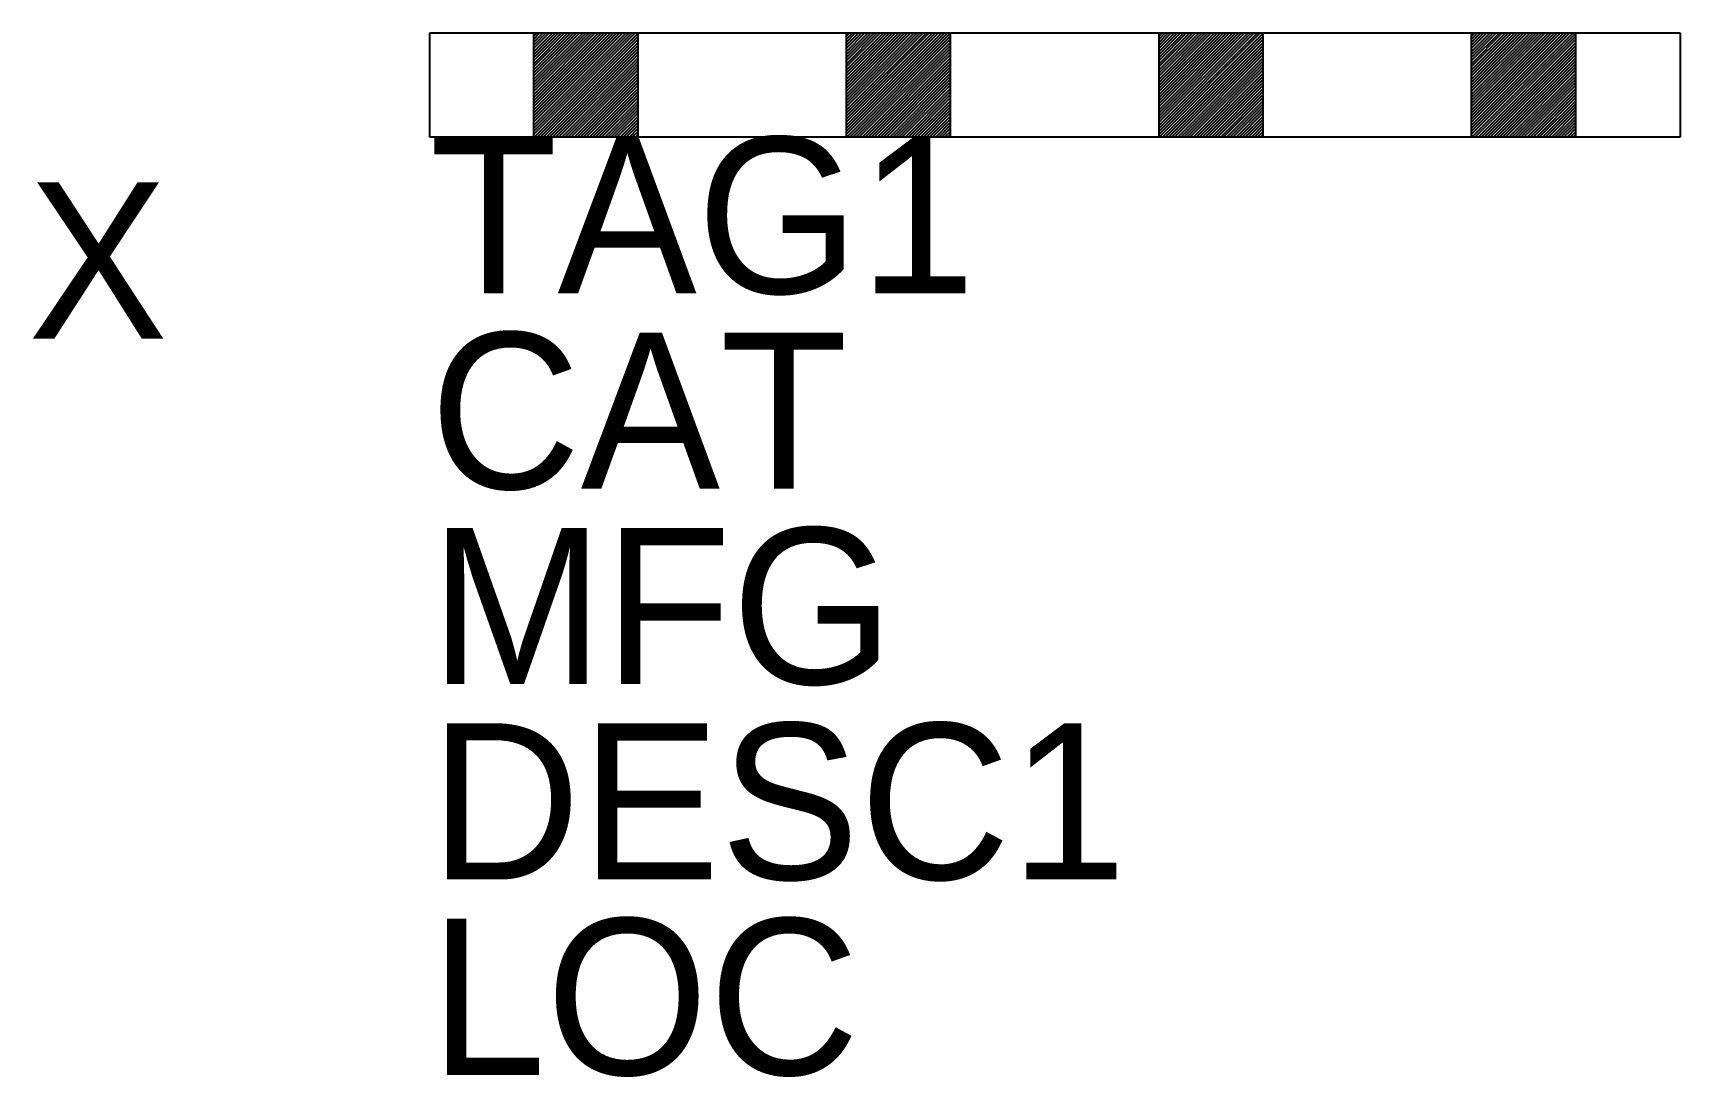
# Model space of a CAD drawing. Extents: x -0.497 to 0.5, y -0.54 to 0.092.
import ezdxf

# ---------------------------------------------------------------- set-up
doc = ezdxf.new("R2010")
doc.units = 0
doc.layers.get('0').update_dxf_attribs({"linetype": 'CONTINUOUS'})

msp = doc.modelspace()

# ---------------------------------------------------------------- linework, layer by layer
for p, q in [((-0.2569, 0.0925), (0.5, 0.0925)), ((-0.2569, 0.0294), (-0.2569, 0.0925)), ((-0.1939, 0.0906), (-0.192, 0.0925)), ((-0.1939, 0.0888), (-0.1902, 0.0925)), ((-0.1939, 0.0869), (-0.1883, 0.0925)), ((-0.1939, 0.0851), (-0.1864, 0.0925)), ((-0.1939, 0.0832), (-0.1846, 0.0925)), ((-0.1939, 0.0813), (-0.1827, 0.0925)), ((-0.1939, 0.0795), (-0.1809, 0.0925)), ((-0.1939, 0.0776), (-0.179, 0.0925)), ((-0.1939, 0.0758), (-0.1771, 0.0925)), ((-0.1939, 0.0739), (-0.1753, 0.0925)), ((-0.1939, 0.0721), (-0.1734, 0.0925)), ((-0.1939, 0.0702), (-0.1716, 0.0925)), ((-0.1939, 0.0683), (-0.1697, 0.0925)), ((-0.1939, 0.0665), (-0.1679, 0.0925)), ((-0.1939, 0.0646), (-0.166, 0.0925)), ((-0.1939, 0.0628), (-0.1641, 0.0925)), ((-0.1939, 0.0609), (-0.1623, 0.0925)), ((-0.1939, 0.059), (-0.1604, 0.0925)), ((-0.1939, 0.0572), (-0.1586, 0.0925)), ((-0.1939, 0.0553), (-0.1567, 0.0925)), ((-0.1939, 0.0535), (-0.1548, 0.0925)), ((-0.1939, 0.0516), (-0.153, 0.0925)), ((-0.1939, 0.0498), (-0.1511, 0.0925)), ((-0.1939, 0.0479), (-0.1493, 0.0925)), ((-0.1939, 0.046), (-0.1474, 0.0925)), ((-0.1939, 0.0442), (-0.1455, 0.0925)), ((-0.1939, 0.0423), (-0.1437, 0.0925)), ((-0.1939, 0.0405), (-0.1418, 0.0925)), ((-0.1939, 0.0386), (-0.14, 0.0925)), ((-0.1939, 0.0367), (-0.1381, 0.0925)), ((-0.1939, 0.0349), (-0.1363, 0.0925)), ((-0.1939, 0.033), (-0.1344, 0.0925)), ((-0.1939, 0.0312), (-0.1325, 0.0925)), ((-0.1939, 0.0294), (-0.1939, 0.0925)), ((-0.1938, 0.0294), (-0.1308, 0.0924)), ((-0.1919, 0.0294), (-0.1308, 0.0905)), ((-0.1308, 0.0294), (-0.1308, 0.0925)), ((-0.0046, 0.0906), (-0.0028, 0.0925)), ((-0.0046, 0.0888), (-0.0009, 0.0925)), ((-0.0046, 0.0869), (0.0009, 0.0925)), ((-0.0046, 0.0851), (0.0028, 0.0925)), ((-0.0046, 0.0832), (0.0047, 0.0925)), ((-0.0046, 0.0813), (0.0065, 0.0925)), ((-0.0046, 0.0795), (0.0084, 0.0925)), ((-0.0046, 0.0776), (0.0102, 0.0925)), ((-0.0046, 0.0758), (0.0121, 0.0925)), ((-0.0046, 0.0739), (0.014, 0.0925)), ((-0.0046, 0.0721), (0.0158, 0.0925)), ((-0.0046, 0.0702), (0.0177, 0.0925)), ((-0.0046, 0.0683), (0.0195, 0.0925)), ((-0.0046, 0.0665), (0.0214, 0.0925)), ((-0.0046, 0.0646), (0.0232, 0.0925)), ((-0.0046, 0.0628), (0.0251, 0.0925)), ((-0.0046, 0.0609), (0.027, 0.0925)), ((-0.0046, 0.059), (0.0288, 0.0925)), ((-0.0046, 0.0572), (0.0307, 0.0925)), ((-0.0046, 0.0553), (0.0325, 0.0925)), ((-0.0046, 0.0535), (0.0344, 0.0925)), ((-0.0046, 0.0516), (0.0363, 0.0925)), ((-0.0046, 0.0498), (0.0381, 0.0925)), ((-0.0046, 0.0479), (0.04, 0.0925)), ((-0.0046, 0.046), (0.0418, 0.0925)), ((-0.0046, 0.0442), (0.0437, 0.0925)), ((-0.0046, 0.0423), (0.0455, 0.0925)), ((-0.0046, 0.0405), (0.0474, 0.0925)), ((-0.0046, 0.0386), (0.0493, 0.0925)), ((-0.0046, 0.0367), (0.0511, 0.0925)), ((-0.0046, 0.0349), (0.053, 0.0925)), ((-0.0046, 0.033), (0.0548, 0.0925)), ((-0.0046, 0.0312), (0.0567, 0.0925)), ((-0.0046, 0.0294), (-0.0046, 0.0925)), ((-0.0045, 0.0294), (0.0584, 0.0924)), ((-0.0027, 0.0294), (0.0584, 0.0905)), ((0.0584, 0.0294), (0.0584, 0.0925)), ((0.1846, 0.0906), (0.1865, 0.0925)), ((0.1846, 0.0888), (0.1883, 0.0925)), ((0.1846, 0.0869), (0.1902, 0.0925)), ((0.1846, 0.0851), (0.192, 0.0925)), ((0.1846, 0.0832), (0.1939, 0.0925)), ((0.1846, 0.0813), (0.1958, 0.0925)), ((0.1846, 0.0795), (0.1976, 0.0925)), ((0.1846, 0.0776), (0.1995, 0.0925)), ((0.1846, 0.0758), (0.2013, 0.0925)), ((0.1846, 0.0739), (0.2032, 0.0925)), ((0.1846, 0.0721), (0.205, 0.0925)), ((0.1846, 0.0702), (0.2069, 0.0925)), ((0.1846, 0.0683), (0.2088, 0.0925)), ((0.1846, 0.0665), (0.2106, 0.0925)), ((0.1846, 0.0646), (0.2125, 0.0925)), ((0.1846, 0.0628), (0.2143, 0.0925)), ((0.1846, 0.0609), (0.2162, 0.0925)), ((0.1846, 0.059), (0.2181, 0.0925)), ((0.1846, 0.0572), (0.2199, 0.0925)), ((0.1846, 0.0553), (0.2218, 0.0925)), ((0.1846, 0.0535), (0.2236, 0.0925)), ((0.1846, 0.0516), (0.2255, 0.0925)), ((0.1846, 0.0498), (0.2273, 0.0925)), ((0.1846, 0.0479), (0.2292, 0.0925)), ((0.1846, 0.046), (0.2311, 0.0925)), ((0.1846, 0.0442), (0.2329, 0.0925)), ((0.1846, 0.0423), (0.2348, 0.0925)), ((0.1846, 0.0405), (0.2366, 0.0925)), ((0.1846, 0.0386), (0.2385, 0.0925)), ((0.1846, 0.0367), (0.2404, 0.0925)), ((0.1846, 0.0349), (0.2422, 0.0925)), ((0.1846, 0.033), (0.2441, 0.0925)), ((0.1846, 0.0312), (0.2459, 0.0925)), ((0.1846, 0.0294), (0.1846, 0.0925)), ((0.1847, 0.0294), (0.2477, 0.0924)), ((0.1866, 0.0294), (0.2477, 0.0905)), ((0.2477, 0.0294), (0.2477, 0.0925)), ((0.3738, 0.0906), (0.3757, 0.0925)), ((0.3738, 0.0888), (0.3776, 0.0925)), ((0.3738, 0.0869), (0.3794, 0.0925)), ((0.3738, 0.0851), (0.3813, 0.0925)), ((0.3738, 0.0832), (0.3831, 0.0925)), ((0.3738, 0.0813), (0.385, 0.0925)), ((0.3738, 0.0795), (0.3869, 0.0925)), ((0.3738, 0.0776), (0.3887, 0.0925)), ((0.3738, 0.0758), (0.3906, 0.0925)), ((0.3738, 0.0739), (0.3924, 0.0925)), ((0.3738, 0.0721), (0.3943, 0.0925)), ((0.3738, 0.0702), (0.3961, 0.0925)), ((0.3738, 0.0683), (0.398, 0.0925)), ((0.3738, 0.0665), (0.3999, 0.0925)), ((0.3738, 0.0646), (0.4017, 0.0925)), ((0.3738, 0.0628), (0.4036, 0.0925)), ((0.3738, 0.0609), (0.4054, 0.0925)), ((0.3738, 0.059), (0.4073, 0.0925)), ((0.3738, 0.0572), (0.4092, 0.0925)), ((0.3738, 0.0553), (0.411, 0.0925)), ((0.3738, 0.0535), (0.4129, 0.0925)), ((0.3738, 0.0516), (0.4147, 0.0925)), ((0.3738, 0.0498), (0.4166, 0.0925)), ((0.3738, 0.0479), (0.4184, 0.0925)), ((0.3738, 0.046), (0.4203, 0.0925)), ((0.3738, 0.0442), (0.4222, 0.0925)), ((0.3738, 0.0423), (0.424, 0.0925)), ((0.3738, 0.0405), (0.4259, 0.0925)), ((0.3738, 0.0386), (0.4277, 0.0925)), ((0.3738, 0.0367), (0.4296, 0.0925)), ((0.3738, 0.0349), (0.4315, 0.0925)), ((0.3738, 0.033), (0.4333, 0.0925)), ((0.3738, 0.0312), (0.4352, 0.0925)), ((0.3738, 0.0294), (0.3738, 0.0925)), ((0.374, 0.0294), (0.4369, 0.0924)), ((0.3758, 0.0294), (0.4369, 0.0905)), ((0.4369, 0.0294), (0.4369, 0.0925)), ((0.5, 0.0925), (0.5, 0.0294)), ((-0.19, 0.0294), (-0.1308, 0.0887)), ((-0.1882, 0.0294), (-0.1308, 0.0868)), ((-0.1863, 0.0294), (-0.1308, 0.085)), ((-0.1845, 0.0294), (-0.1308, 0.0831)), ((-0.1826, 0.0294), (-0.1308, 0.0812)), ((-0.0008, 0.0294), (0.0584, 0.0887)), ((0.0011, 0.0294), (0.0584, 0.0868)), ((0.0029, 0.0294), (0.0584, 0.085)), ((0.0048, 0.0294), (0.0584, 0.0831)), ((0.0066, 0.0294), (0.0584, 0.0812)), ((0.1884, 0.0294), (0.2477, 0.0887)), ((0.1903, 0.0294), (0.2477, 0.0868)), ((0.1921, 0.0294), (0.2477, 0.085)), ((0.194, 0.0294), (0.2477, 0.0831)), ((0.1959, 0.0294), (0.2477, 0.0812)), ((0.3777, 0.0294), (0.4369, 0.0887)), ((0.3795, 0.0294), (0.4369, 0.0868)), ((0.3814, 0.0294), (0.4369, 0.085)), ((0.3832, 0.0294), (0.4369, 0.0831)), ((0.3851, 0.0294), (0.4369, 0.0812)), ((-0.1808, 0.0294), (-0.1308, 0.0794)), ((-0.1789, 0.0294), (-0.1308, 0.0775)), ((-0.177, 0.0294), (-0.1308, 0.0757)), ((-0.1752, 0.0294), (-0.1308, 0.0738)), ((-0.1733, 0.0294), (-0.1308, 0.0719)), ((-0.1715, 0.0294), (-0.1308, 0.0701)), ((0.0085, 0.0294), (0.0584, 0.0794)), ((0.0103, 0.0294), (0.0584, 0.0775)), ((0.0122, 0.0294), (0.0584, 0.0757)), ((0.0141, 0.0294), (0.0584, 0.0738)), ((0.0159, 0.0294), (0.0584, 0.0719)), ((0.0178, 0.0294), (0.0584, 0.0701)), ((0.1977, 0.0294), (0.2477, 0.0794)), ((0.1996, 0.0294), (0.2477, 0.0775)), ((0.2014, 0.0294), (0.2477, 0.0757)), ((0.2033, 0.0294), (0.2477, 0.0738)), ((0.2052, 0.0294), (0.2477, 0.0719)), ((0.207, 0.0294), (0.2477, 0.0701)), ((0.387, 0.0294), (0.4369, 0.0794)), ((0.3888, 0.0294), (0.4369, 0.0775)), ((0.3907, 0.0294), (0.4369, 0.0757)), ((0.3925, 0.0294), (0.4369, 0.0738)), ((0.3944, 0.0294), (0.4369, 0.0719)), ((0.3963, 0.0294), (0.4369, 0.0701)), ((-0.1696, 0.0294), (-0.1308, 0.0682)), ((-0.1677, 0.0294), (-0.1308, 0.0664)), ((-0.1659, 0.0294), (-0.1308, 0.0645)), ((-0.164, 0.0294), (-0.1308, 0.0627)), ((-0.1622, 0.0294), (-0.1308, 0.0608)), ((0.0196, 0.0294), (0.0584, 0.0682)), ((0.0215, 0.0294), (0.0584, 0.0664)), ((0.0234, 0.0294), (0.0584, 0.0645)), ((0.0252, 0.0294), (0.0584, 0.0627)), ((0.0271, 0.0294), (0.0584, 0.0608)), ((0.2089, 0.0294), (0.2477, 0.0682)), ((0.2107, 0.0294), (0.2477, 0.0664)), ((0.2126, 0.0294), (0.2477, 0.0645)), ((0.2144, 0.0294), (0.2477, 0.0627)), ((0.2163, 0.0294), (0.2477, 0.0608)), ((0.3981, 0.0294), (0.4369, 0.0682)), ((0.4, 0.0294), (0.4369, 0.0664)), ((0.4018, 0.0294), (0.4369, 0.0645)), ((0.4037, 0.0294), (0.4369, 0.0627)), ((0.4055, 0.0294), (0.4369, 0.0608)), ((-0.1603, 0.0294), (-0.1308, 0.0589)), ((-0.1584, 0.0294), (-0.1308, 0.0571)), ((-0.1566, 0.0294), (-0.1308, 0.0552)), ((-0.1547, 0.0294), (-0.1308, 0.0534)), ((-0.1529, 0.0294), (-0.1308, 0.0515)), ((0.0289, 0.0294), (0.0584, 0.0589)), ((0.0308, 0.0294), (0.0584, 0.0571)), ((0.0326, 0.0294), (0.0584, 0.0552)), ((0.0345, 0.0294), (0.0584, 0.0534)), ((0.0364, 0.0294), (0.0584, 0.0515)), ((0.2182, 0.0294), (0.2477, 0.0589)), ((0.22, 0.0294), (0.2477, 0.0571)), ((0.2219, 0.0294), (0.2477, 0.0552)), ((0.2237, 0.0294), (0.2477, 0.0534)), ((0.2256, 0.0294), (0.2477, 0.0515)), ((0.4074, 0.0294), (0.4369, 0.0589)), ((0.4093, 0.0294), (0.4369, 0.0571)), ((0.4111, 0.0294), (0.4369, 0.0552)), ((0.413, 0.0294), (0.4369, 0.0534)), ((0.4148, 0.0294), (0.4369, 0.0515)), ((-0.151, 0.0294), (-0.1308, 0.0496)), ((-0.1492, 0.0294), (-0.1308, 0.0478)), ((-0.1473, 0.0294), (-0.1308, 0.0459)), ((-0.1454, 0.0294), (-0.1308, 0.0441)), ((-0.1436, 0.0294), (-0.1308, 0.0422)), ((-0.1417, 0.0294), (-0.1308, 0.0404)), ((0.0382, 0.0294), (0.0584, 0.0496)), ((0.0401, 0.0294), (0.0584, 0.0478)), ((0.0419, 0.0294), (0.0584, 0.0459)), ((0.0438, 0.0294), (0.0584, 0.0441)), ((0.0457, 0.0294), (0.0584, 0.0422)), ((0.0475, 0.0294), (0.0584, 0.0404)), ((0.2275, 0.0294), (0.2477, 0.0496)), ((0.2293, 0.0294), (0.2477, 0.0478)), ((0.2312, 0.0294), (0.2477, 0.0459)), ((0.233, 0.0294), (0.2477, 0.0441)), ((0.2349, 0.0294), (0.2477, 0.0422)), ((0.2368, 0.0294), (0.2477, 0.0404)), ((0.4167, 0.0294), (0.4369, 0.0496)), ((0.4186, 0.0294), (0.4369, 0.0478)), ((0.4204, 0.0294), (0.4369, 0.0459)), ((0.4223, 0.0294), (0.4369, 0.0441)), ((0.4241, 0.0294), (0.4369, 0.0422)), ((0.426, 0.0294), (0.4369, 0.0404)), ((-0.1399, 0.0294), (-0.1308, 0.0385)), ((-0.138, 0.0294), (-0.1308, 0.0366)), ((-0.1361, 0.0294), (-0.1308, 0.0348)), ((-0.1343, 0.0294), (-0.1308, 0.0329)), ((-0.1324, 0.0294), (-0.1308, 0.0311)), ((0.0494, 0.0294), (0.0584, 0.0385)), ((0.0512, 0.0294), (0.0584, 0.0366)), ((0.0531, 0.0294), (0.0584, 0.0348)), ((0.0549, 0.0294), (0.0584, 0.0329)), ((0.0568, 0.0294), (0.0584, 0.0311)), ((0.2386, 0.0294), (0.2477, 0.0385)), ((0.2405, 0.0294), (0.2477, 0.0366)), ((0.2423, 0.0294), (0.2477, 0.0348)), ((0.2442, 0.0294), (0.2477, 0.0329)), ((0.246, 0.0294), (0.2477, 0.0311)), ((0.4278, 0.0294), (0.4369, 0.0385)), ((0.4297, 0.0294), (0.4369, 0.0366)), ((0.4316, 0.0294), (0.4369, 0.0348)), ((0.4334, 0.0294), (0.4369, 0.0329)), ((0.4353, 0.0294), (0.4369, 0.0311)), ((0.5, 0.0294), (-0.2569, 0.0294))]:
    msp.add_line(p, q)

# ---------------------------------------------------------------- texts
for tag, p in [('TAG1', (-0.2569, -0.0652)), ('CAT', (-0.2569, -0.18345)), ('MFG', (-0.2569, -0.3017)), ('DESC1', (-0.2569, -0.41995)), ('LOC', (-0.2569, -0.5382))]:
    msp.add_attdef(tag, p, '', height=0.0946)
at = {"layer": '0.0'}
msp.add_text('X', height=0.0946, dxfattribs=at).set_placement((-0.5, -0.0925))

doc.saveas('drawing.dxf')
